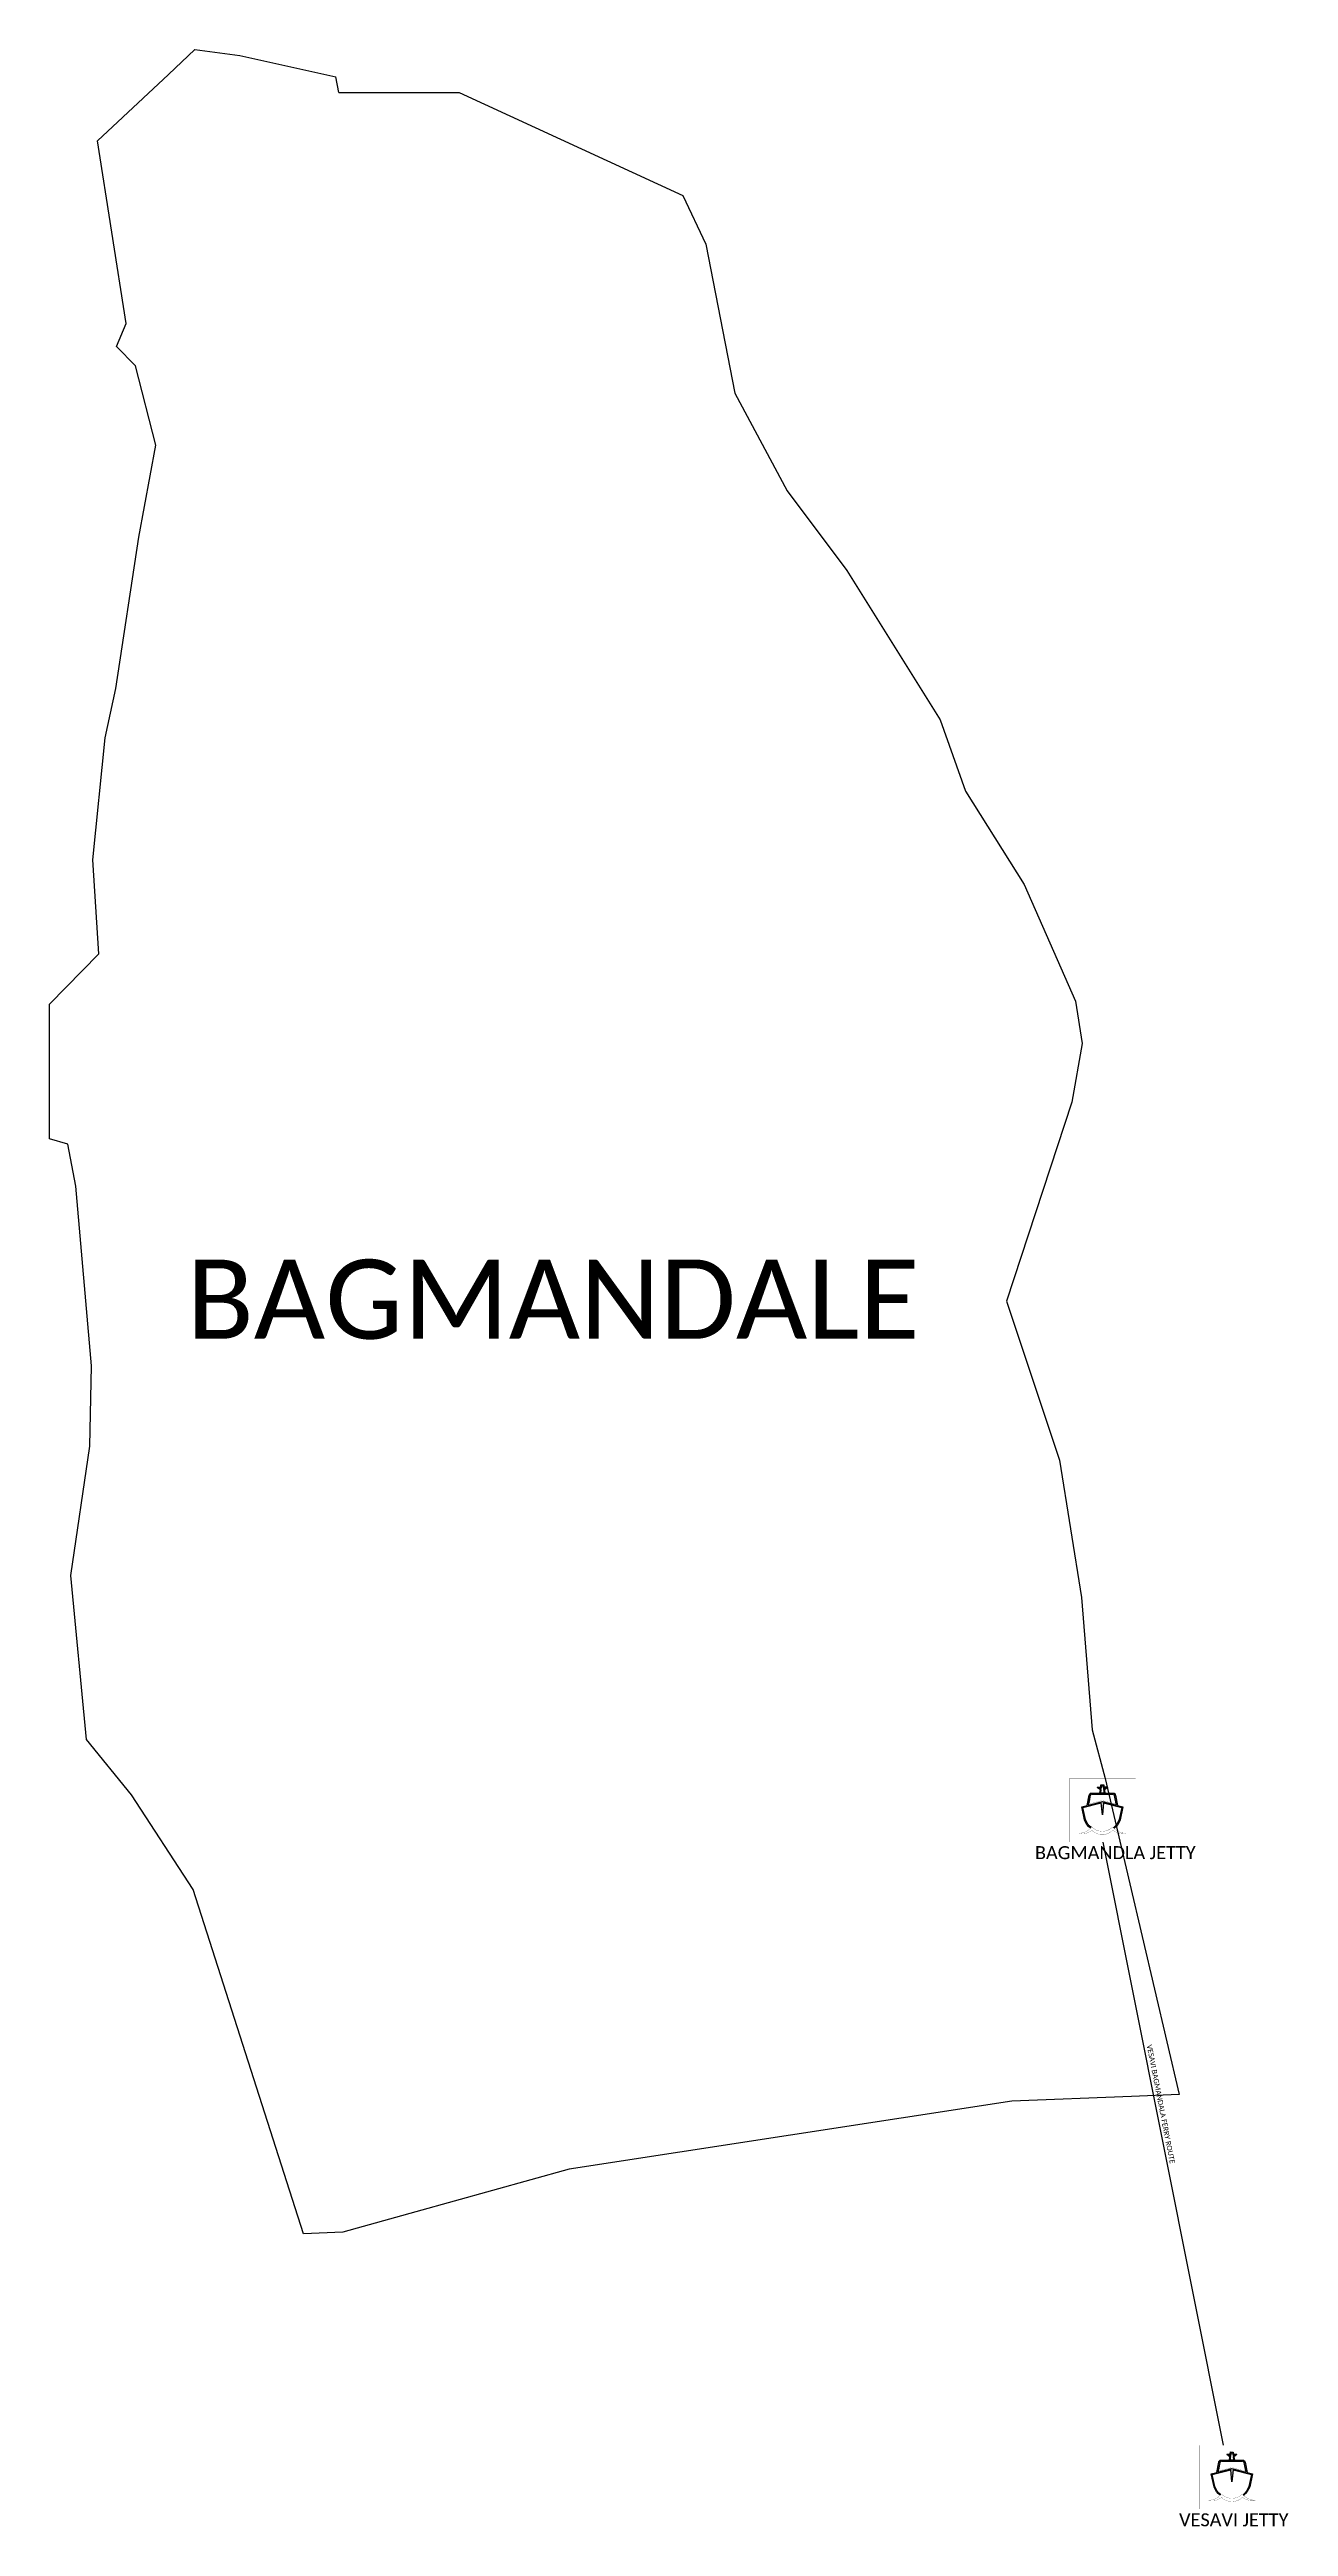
# Model space of a CAD drawing. Header units: metres. Extents: x 292998 to 294907, y 1989281 to 1993098.
import ezdxf

# ---------------------------------------------------------------- set-up
doc = ezdxf.new("R2010")
doc.units = ezdxf.units.M
doc.header["$MEASUREMENT"] = 0
for name, color, linetype in [('FERRY', 14, 'Continuous'), ('FERRY ROUTE', 5, 'Continuous'), ('FERRY ROUTE TEXT', 7, 'Continuous'), ('JETTY TEXT', 7, 'Continuous'), ('village', 3, 'Continuous'), ('VILLAGE NAME', 250, 'Continuous')]:
    doc.layers.add(name, color=color, linetype=linetype)
doc.styles.get("Standard").update_dxf_attribs({"font": 'simplex.shx'})
doc.linetypes.add('FENCELINE2', pattern='A,0.25,-0.1,[132,ltypeshp.shx,S=0.1,R=0,X=-0.1,Y=0],-0.1,1', length=1.45)

# ---------------------------------------------------------------- blocks, each defined once
blk = doc.blocks.new('TUYJYHJ')
h = blk.add_hatch(color=256)
h.dxf.hatch_style = 1
h.paths.add_polyline_path([(-17427, 33760, 0.3927863), (-17566, 33889), (-18045, 33889), (-18075, 34080), (-17901, 34205), (-17918, 34237), (-18098, 34237), (-18112, 34354), (-18272, 34355), (-18285, 34236), (-18465, 34234), (-18482, 34202), (-18306, 34078), (-18333, 33889), (-18821, 33889, 0.3808527), (-18952, 33762), (-19066, 33168), (-19383, 33085), (-19217, 32340, 0.1416171), (-18869, 31851, 0.0136089), (-18837, 31886, -0.1415696), (-19171, 32353), (-19326, 33051), (-18254, 33330), (-18191, 32633), (-18127, 33330), (-17055, 33051), (-17210, 32353, -0.1421711), (-17546, 31885, 0.0134174), (-17514, 31849, 0.1421217), (-17165, 32340), (-16999, 33085), (-17315, 33168)])
h.paths.add_polyline_path([(-17377, 33184), (-18191, 33396), (-19003, 33184), (-18894, 33755, -0.3875835), (-18819, 33831), (-17566, 33831, -0.4030462), (-17485, 33753)], flags=16)
h.paths.add_polyline_path([(-17522, 33276), (-18153, 33444, 0.1099752), (-18246, 33444), (-18863, 33280, -0.3953326), (-18920, 33345), (-18859, 33724, -0.2949015), (-18804, 33783), (-17594, 33782, -0.3365152), (-17524, 33736), (-17447, 33341, -0.3840616)], flags=0)
h.paths.add_polyline_path([(-18093, 33889), (-18286, 33889), (-18255, 34100), (-18379, 34188), (-18243, 34190), (-18230, 34308), (-18154, 34307), (-18140, 34190), (-18003, 34190), (-18126, 34101)], flags=16)
at = {"const_width": 10}
blk.add_lwpolyline([(-20070, 34743), (-16263, 34743), (-16263, 31059), (-20070, 31059)], close=True, dxfattribs=at)
at = {"flags": 128}
for points in [[(-18869, 31851, -0.1416171), (-19217, 32340), (-19383, 33085), (-19066, 33168), (-18952, 33762, -0.3808527), (-18821, 33889), (-18333, 33889), (-18306, 34078), (-18482, 34202), (-18465, 34234), (-18285, 34236), (-18272, 34355), (-18112, 34354), (-18112, 34354), (-18098, 34237), (-17918, 34237), (-17901, 34205), (-18075, 34080), (-18045, 33889), (-17565, 33889), (-17565, 33889, -0.3919775), (-17427, 33760), (-17315, 33168), (-16999, 33085), (-17165, 32340, -0.1421217), (-17514, 31849)], [(-18837, 31886, -0.1415696), (-19171, 32353), (-19326, 33051), (-18254, 33330)], [(-17377, 33184), (-17485, 33753, 0.4019781), (-17565, 33831), (-18819, 33831, 0.3875835), (-18894, 33755), (-19003, 33184)], [(-18127, 33330), (-17055, 33051), (-17210, 32353, -0.1421711), (-17546, 31885)]]:
    blk.add_lwpolyline(points, format="xyb", dxfattribs=at)
for points in [[(-19003, 33184), (-18191, 33396), (-17377, 33184)], [(-18286, 33889), (-18255, 34100), (-18379, 34188), (-18243, 34190), (-18230, 34308), (-18154, 34307), (-18140, 34190), (-18003, 34190), (-18126, 34101), (-18093, 33889)], [(-18093, 33889), (-18286, 33889)], [(-18127, 33330), (-18191, 32633), (-18254, 33330)]]:
    blk.add_lwpolyline(points, dxfattribs=at)
at = {"const_width": 10, "flags": 128}
blk.add_lwpolyline([(-17594, 33782, -0.3365152), (-17524, 33736), (-17447, 33341, -0.3840616), (-17522, 33276), (-18153, 33444, 0.1099752), (-18246, 33444), (-18863, 33280, -0.3953326), (-18920, 33345), (-18859, 33724, -0.2949015), (-18804, 33783)], format="xyb", close=True, dxfattribs=at)
at = {"const_width": 10}
blk.add_lwpolyline([(-19531, 31574, 0.2463985), (-18801, 31932, 0.4206168), (-17584, 31932, 0.244555), (-16847, 31572, -0.2283367), (-17585, 31739, -0.420789), (-18798, 31742, -0.2663096)], format="xyb", close=True, dxfattribs=at)

msp = doc.modelspace()

# ---------------------------------------------------------------- linework, layer by layer
at = {"color": 3, "flags": 128}
msp.add_lwpolyline([(293443.9, 1993031.3), (293439.5, 1993055.4)], dxfattribs=at)
at = {"layer": 'FERRY ROUTE', "linetype": 'FENCELINE2', "ltscale": 10}
msp.add_lwpolyline([(294621.2, 1990335.4), (294806.4, 1989405.8)], dxfattribs=at)
at = {"layer": 'village', "color": 3}
for points in [[(293443.9, 1993031.3, 0), (293629.6, 1993031.5, 0), (293973.9, 1992872.8, 0), (294009.5, 1992797.4, 0), (294054.1, 1992568.1, 0), (294134.8, 1992417.4, 0), (294226.8, 1992295, 0), (294370.7, 1992064.5, 0), (294409.8, 1991954.9, 0), (294500.1, 1991810.9, 0), (294578.9, 1991631.1, 0), (294589.3, 1991566, 0), (294573.7, 1991475.3, 0), (294473, 1991168.8, 0), (294554.2, 1990923.9, 0), (294588.1, 1990712.4, 0), (294605, 1990508.1, 0), (294624.9, 1990433.2, 0), (294738.8, 1989946.1, 0), (294665.5, 1989943.2, 0), (294481.1, 1989936.1, 0), (293798.8, 1989831.1, 0), (293562.4, 1989765.4, 0), (293450.2, 1989734.1, 0), (293389.7, 1989731.8, 0), (293219.7, 1990262, 0), (293124.3, 1990408.1, 0), (293055.3, 1990493.5, 0), (293031.1, 1990746.2, 0), (293060.2, 1990945.2, 0), (293062.9, 1991069, 0), (293038.5, 1991346.2, 0), (293026.1, 1991410.5, 0), (292998.1, 1991418.9, 0), (292998.3, 1991626.5, 0), (293074.2, 1991704.3, 0), (293064.6, 1991848.7, 0), (293084, 1992037, 0), (293100.4, 1992113.1, 0), (293135.6, 1992346.2, 0), (293161.8, 1992487.8, 0), (293130.6, 1992609.9, 0), (293101.3, 1992639.9, 0), (293116.2, 1992675.3, 0), (293072.2, 1992956.9, 0), (293181.3, 1993059, 0), (293222, 1993097.5, 0), (293222, 1993097.5, 0)], [(293222, 1993097.5, 0), (293291.4, 1993088.5, 0), (293439.5, 1993055.4, 0)]]:
    msp.add_polyline3d(points, dxfattribs=at)

# ---------------------------------------------------------------- block references
at = {"layer": 'FERRY', "xscale": 0.0266638455042826, "yscale": 0.0266638455042826, "zscale": 0.0266638455042826}
for p in [(295105.5, 1989507.3), (295305.2, 1988479.4)]:
    msp.add_blockref('TUYJYHJ', p, dxfattribs=at)

# ---------------------------------------------------------------- texts
at = {"layer": 'FERRY ROUTE TEXT', "insert": (294696.6, 1990023.8), "char_height": 8, "attachment_point": 1, "rotation": 281.1057}
msp.add_mtext_dynamic_manual_height_columns('{\\fCalibri|b0|i0|c0|p34;VESAVI BAGMANDALA FERRY ROUTE }', width=304.466, gutter_width=1, heights=[17], dxfattribs=at)
at = {"layer": 'JETTY TEXT', "char_height": 20, "attachment_point": 1}
for s, insert in [('{\\fCalibri|b0|i0|c0|p34; BAGMANDLA JETTY}', (294509.6, 1990329)), ('{\\fCalibri|b0|i0|c0|p34;VESAVI JETTY}', (294738.7, 1989300.9))]:
    msp.add_mtext_dynamic_manual_height_columns(s, width=304.466, gutter_width=1, heights=[17], dxfattribs=dict(at, insert=insert))
at = {"layer": 'VILLAGE NAME', "insert": (293209.3, 1991232.9), "char_height": 122.1, "attachment_point": 1}
msp.add_mtext_dynamic_manual_height_columns('{\\fCalibri|b0|i0|c0|p34;BAGMANDALE}', width=1528.622, gutter_width=0.814, heights=[0], dxfattribs=at)

doc.saveas('drawing.dxf')
